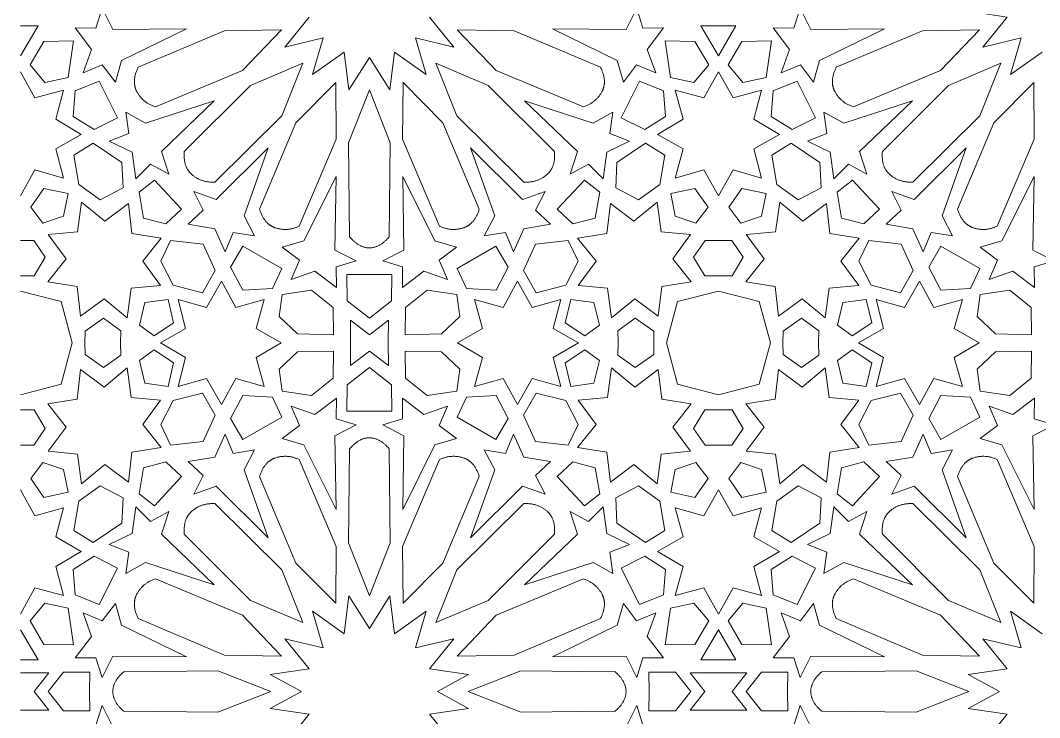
# Model space of a CAD drawing. Header units: millimetres. Extents: x -169 to 2587, y -2213 to 542.
# Drawn here: x -169 to 1173, y -870 to 48 of the extents above; entities that cross this region are included whole.
import ezdxf

# ---------------------------------------------------------------- set-up
doc = ezdxf.new("R2010")
doc.units = ezdxf.units.MM

msp = doc.modelspace()

# ---------------------------------------------------------------- linework, layer by layer
at = {"color": 1, "lineweight": 20}
for points in [[(1176.3, 158.9), (1134.4, 188.7), (1148.5, 140.3), (1098.1, 152.2), (1130.2, 112.7), (1078.9, 105), (1120, 82.8), (1078.9, 60.5), (1130.2, 52.8), (1098.1, 13.3), (1148.5, 25.3), (1134.4, -23.1), (1176.3, 6.6)], [(-168.5, 41.2), (-145.3, 41.2), (-168.5, 1.5)], [(369.9, 52.8), (402.1, 13.3), (351.6, 25.3), (365.7, -23.1), (323.8, 6.6), (317.7, -43.3), (290.8, -0.4), (263.8, -43.3), (257.7, 6.6), (215.9, -23.1), (229.9, 25.3), (179.5, 13.3), (211.6, 52.8)], [(-168.5, -19.3), (-149.3, -53.8), (-111.8, -43.7), (-122, -81.8), (-88.3, -101.7), (-122, -121), (-111.8, -159.2), (-149.3, -148.4), (-168.5, -182.6)], [(-168.5, -288.2), (-150.5, -288.2), (-135.9, -263.4), (-151, -241.5), (-168.5, -241.5)], [(-168.5, -308.1), (-114.8, -321.8), (-100.2, -376.3), (-114.8, -430.8), (-168.5, -444.5)], [(-168.5, -464.3), (-150.5, -464.3), (-135.9, -489.2), (-151, -511), (-168.5, -511)], [(-168.5, -733.3), (-149.3, -698.7), (-111.8, -708.8), (-122, -670.8), (-88.3, -650.9), (-122, -631.6), (-111.8, -593.4), (-149.3, -604.2), (-168.5, -570)], [(402.1, -904.8), (369.9, -865.3), (421.2, -857.6), (380.2, -835.3), (421.2, -813.1), (369.9, -805.4), (402.1, -765.9), (351.6, -777.8), (365.7, -729.5), (323.8, -759.2), (317.7, -709.3), (290.8, -752.2), (263.8, -709.3), (257.7, -759.2), (215.9, -729.5), (229.9, -777.8), (179.5, -765.9), (211.6, -805.4), (160.3, -813.1), (201.4, -835.3), (160.3, -857.6), (211.6, -865.3), (179.5, -904.8)], [(1176.3, -911.5), (1134.4, -941.2), (1148.5, -892.8), (1098.1, -904.8), (1130.2, -865.3), (1078.9, -857.6), (1120, -835.3), (1078.9, -813.1), (1130.2, -805.4), (1098.1, -765.9), (1148.5, -777.8), (1134.4, -729.5), (1176.3, -759.2)], [(-168.5, -793.8), (-145.3, -793.8), (-168.5, -754)], [(-168.5, -859.9), (-131.1, -859.9), (-150.5, -835.3), (-131.1, -810.8), (-168.5, -810.8)]]:
    msp.add_lwpolyline(points, dxfattribs=at)
for points in [[(-96.5, 38.6), (-69, 38.3), (-61.1, 64.3), (-47, 36.4), (50, 37.2), (-35.3, -4.6), (-43.5, -33), (-60.7, -10), (-86.1, -20.9), (-75, 10.2)], [(678, 38.6), (650.6, 38.3), (642.6, 64.3), (628.5, 36.4), (531.6, 37.2), (616.8, -4.6), (625.1, -33), (642.3, -10), (667.7, -20.9), (656.5, 10.2)], [(822.1, 38.6), (849.5, 38.3), (857.5, 64.3), (871.6, 36.4), (968.5, 37.2), (883.3, -4.6), (875, -33), (857.9, -10), (832.5, -20.9), (843.6, 10.2)], [(726.9, 41.2), (773.2, 41.2), (750.1, 1.5)], [(-13.4, -13.4), (100.3, 34.8), (175.1, 36.1), (123.7, -17.6), (9.1, -65.5), (8, -65.1), (7, -64.8), (5.9, -64.3), (4.9, -63.9), (3.9, -63.5), (2.9, -63), (2, -62.5), (1.1, -62), (0.2, -61.5), (-0.7, -61), (-1.6, -60.5), (-2.4, -59.9), (-3.2, -59.3), (-4, -58.7), (-4.8, -58.1), (-5.5, -57.5), (-6.3, -56.9), (-7, -56.2), (-7.7, -55.6), (-8.3, -54.9), (-9, -54.2), (-9.6, -53.5), (-10.3, -52.8), (-10.9, -52.1), (-11.4, -51.3), (-12, -50.6), (-12.6, -49.8), (-13.1, -49), (-13.6, -48.3), (-14.1, -47.5), (-14.6, -46.6), (-15.1, -45.8), (-15.6, -44.9), (-15.8, -44.4), (-16, -43.9), (-16.2, -43.4), (-16.4, -42.9), (-16.6, -42.5), (-16.8, -42), (-17, -41.5), (-17.2, -41), (-17.3, -40.5), (-17.5, -40), (-17.6, -39.5), (-17.7, -39.1), (-17.8, -38.6), (-17.9, -38.1), (-18, -37.6), (-18.1, -37.1), (-18.2, -36.6), (-18.3, -36.1), (-18.3, -35.6), (-18.4, -35.1), (-18.4, -34.6), (-18.5, -34.1), (-18.5, -33.1), (-18.5, -32.1), (-18.5, -31.1), (-18.5, -30.1), (-18.4, -29.1), (-18.2, -28.1), (-18.1, -27.1), (-17.9, -26.1), (-17.7, -25), (-17.4, -24), (-17.2, -23), (-16.9, -21.9), (-16.5, -20.9), (-16.2, -19.8), (-15.8, -18.8), (-15.3, -17.7), (-14.9, -16.7), (-14.4, -15.6), (-13.9, -14.5)], [(595, -13.4), (481.3, 34.8), (406.4, 36.1), (457.8, -17.6), (572.4, -65.5), (573.5, -65.1), (574.6, -64.8), (575.6, -64.3), (576.7, -63.9), (577.7, -63.5), (578.6, -63), (579.6, -62.5), (580.5, -62), (581.4, -61.5), (582.3, -61), (583.1, -60.5), (584, -59.9), (584.8, -59.3), (585.6, -58.7), (586.3, -58.1), (587.1, -57.5), (587.8, -56.9), (588.5, -56.2), (589.2, -55.6), (589.9, -54.9), (590.6, -54.2), (591.2, -53.5), (591.8, -52.8), (592.4, -52.1), (593, -51.3), (593.6, -50.6), (594.1, -49.8), (594.7, -49), (595.2, -48.3), (595.7, -47.5), (596.2, -46.6), (596.6, -45.8), (597.1, -44.9), (597.4, -44.4), (597.6, -43.9), (597.8, -43.4), (598, -42.9), (598.2, -42.5), (598.4, -42), (598.6, -41.5), (598.7, -41), (598.9, -40.5), (599, -40), (599.2, -39.5), (599.3, -39.1), (599.4, -38.6), (599.5, -38.1), (599.6, -37.6), (599.7, -37.1), (599.8, -36.6), (599.8, -36.1), (599.9, -35.6), (600, -35.1), (600, -34.6), (600, -34.1), (600.1, -33.1), (600.1, -32.1), (600.1, -31.1), (600, -30.1), (599.9, -29.1), (599.8, -28.1), (599.7, -27.1), (599.5, -26.1), (599.3, -25), (599, -24), (598.7, -23), (598.4, -21.9), (598.1, -20.9), (597.7, -19.8), (597.3, -18.8), (596.9, -17.7), (596.5, -16.7), (596, -15.6), (595.5, -14.5)], [(905.2, -13.4), (1018.8, 34.8), (1093.7, 36.1), (1042.3, -17.6), (927.7, -65.5), (926.6, -65.1), (925.5, -64.8), (924.5, -64.3), (923.5, -63.9), (922.5, -63.5), (921.5, -63), (920.6, -62.5), (919.6, -62), (918.7, -61.5), (917.9, -61), (917, -60.5), (916.2, -59.9), (915.4, -59.3), (914.6, -58.7), (913.8, -58.1), (913, -57.5), (912.3, -56.9), (911.6, -56.2), (910.9, -55.6), (910.2, -54.9), (909.6, -54.2), (908.9, -53.5), (908.3, -52.8), (907.7, -52.1), (907.1, -51.3), (906.6, -50.6), (906, -49.8), (905.5, -49), (905, -48.3), (904.5, -47.5), (904, -46.6), (903.5, -45.8), (903, -44.9), (902.8, -44.4), (902.5, -43.9), (902.3, -43.4), (902.1, -42.9), (901.9, -42.5), (901.8, -42), (901.6, -41.5), (901.4, -41), (901.3, -40.5), (901.1, -40), (901, -39.5), (900.9, -39.1), (900.7, -38.6), (900.6, -38.1), (900.5, -37.6), (900.4, -37.1), (900.4, -36.6), (900.3, -36.1), (900.2, -35.6), (900.2, -35.1), (900.1, -34.6), (900.1, -34.1), (900.1, -33.1), (900, -32.1), (900.1, -31.1), (900.1, -30.1), (900.2, -29.1), (900.3, -28.1), (900.5, -27.1), (900.7, -26.1), (900.9, -25), (901.1, -24), (901.4, -23), (901.7, -21.9), (902.1, -20.9), (902.4, -19.8), (902.8, -18.8), (903.2, -17.7), (903.7, -16.7), (904.2, -15.6), (904.7, -14.5)], [(-105.5, -26.8), (-136.3, -33.6), (-155.7, -10.2), (-137.5, 20.7), (-98.6, 21.3)], [(687.1, -26.8), (717.9, -33.6), (737.3, -10.2), (719, 20.7), (680.1, 21.3)], [(813.1, -26.8), (782.3, -33.6), (762.9, -10.2), (781.1, 20.7), (820, 21.3)], [(47.2, -124.4), (134.4, -37.2), (203.2, -8.2), (175.6, -77.3), (87.4, -164.6), (86.3, -164.6), (85.1, -164.6), (84, -164.7), (82.9, -164.6), (81.8, -164.6), (80.8, -164.5), (79.7, -164.4), (78.7, -164.3), (77.6, -164.2), (76.6, -164), (75.6, -163.8), (74.7, -163.6), (73.7, -163.4), (72.7, -163.1), (71.8, -162.8), (70.9, -162.5), (70, -162.2), (69.1, -161.9), (68.2, -161.5), (67.3, -161.2), (66.4, -160.8), (65.6, -160.3), (64.8, -159.9), (63.9, -159.5), (63.1, -159), (62.3, -158.5), (61.5, -158), (60.7, -157.5), (60, -156.9), (59.2, -156.4), (58.4, -155.8), (57.7, -155.2), (56.9, -154.5), (56.5, -154.1), (56.1, -153.8), (55.7, -153.4), (55.4, -153), (55, -152.6), (54.7, -152.3), (54.3, -151.9), (54, -151.5), (53.7, -151.1), (53.4, -150.7), (53, -150.3), (52.8, -149.9), (52.5, -149.5), (52.2, -149), (51.9, -148.6), (51.6, -148.2), (51.4, -147.8), (51.1, -147.3), (50.9, -146.9), (50.7, -146.5), (50.4, -146), (50.2, -145.6), (49.8, -144.7), (49.4, -143.7), (49.1, -142.8), (48.7, -141.8), (48.5, -140.8), (48.2, -139.9), (48, -138.8), (47.7, -137.8), (47.6, -136.8), (47.4, -135.7), (47.3, -134.7), (47.2, -133.6), (47.1, -132.5), (47, -131.4), (47, -130.2), (47, -129.1), (47, -127.9), (47.1, -126.8), (47.1, -125.6)], [(534.3, -124.4), (447.2, -37.2), (378.4, -8.2), (406, -77.3), (494.2, -164.6), (495.3, -164.6), (496.4, -164.6), (497.6, -164.7), (498.7, -164.6), (499.7, -164.6), (500.8, -164.5), (501.9, -164.4), (502.9, -164.3), (503.9, -164.2), (504.9, -164), (505.9, -163.8), (506.9, -163.6), (507.9, -163.4), (508.8, -163.1), (509.8, -162.8), (510.7, -162.5), (511.6, -162.2), (512.5, -161.9), (513.4, -161.5), (514.3, -161.2), (515.1, -160.8), (516, -160.3), (516.8, -159.9), (517.6, -159.5), (518.5, -159), (519.3, -158.5), (520, -158), (520.8, -157.5), (521.6, -156.9), (522.4, -156.4), (523.1, -155.8), (523.9, -155.2), (524.7, -154.5), (525.1, -154.1), (525.5, -153.8), (525.8, -153.4), (526.2, -153), (526.6, -152.6), (526.9, -152.3), (527.2, -151.9), (527.6, -151.5), (527.9, -151.1), (528.2, -150.7), (528.5, -150.3), (528.8, -149.9), (529.1, -149.5), (529.4, -149), (529.7, -148.6), (529.9, -148.2), (530.2, -147.8), (530.4, -147.3), (530.7, -146.9), (530.9, -146.5), (531.1, -146), (531.4, -145.6), (531.8, -144.7), (532.1, -143.7), (532.5, -142.8), (532.8, -141.8), (533.1, -140.8), (533.4, -139.9), (533.6, -138.8), (533.8, -137.8), (534, -136.8), (534.2, -135.7), (534.3, -134.7), (534.4, -133.6), (534.5, -132.5), (534.5, -131.4), (534.5, -130.2), (534.5, -129.1), (534.5, -127.9), (534.5, -126.8), (534.4, -125.6)], [(965.8, -124.4), (1053, -37.2), (1121.7, -8.2), (1094.2, -77.3), (1006, -164.6), (1004.8, -164.6), (1003.7, -164.6), (1002.6, -164.7), (1001.5, -164.6), (1000.4, -164.6), (999.3, -164.5), (998.3, -164.4), (997.2, -164.3), (996.2, -164.2), (995.2, -164), (994.2, -163.8), (993.2, -163.6), (992.3, -163.4), (991.3, -163.1), (990.4, -162.8), (989.5, -162.5), (988.5, -162.2), (987.6, -161.9), (986.8, -161.5), (985.9, -161.2), (985, -160.8), (984.2, -160.3), (983.3, -159.9), (982.5, -159.5), (981.7, -159), (980.9, -158.5), (980.1, -158), (979.3, -157.5), (978.5, -156.9), (977.8, -156.4), (977, -155.8), (976.3, -155.2), (975.5, -154.5), (975.1, -154.1), (974.7, -153.8), (974.3, -153.4), (973.9, -153), (973.6, -152.6), (973.2, -152.3), (972.9, -151.9), (972.6, -151.5), (972.2, -151.1), (971.9, -150.7), (971.6, -150.3), (971.3, -149.9), (971, -149.5), (970.8, -149), (970.5, -148.6), (970.2, -148.2), (970, -147.8), (969.7, -147.3), (969.5, -146.9), (969.2, -146.5), (969, -146), (968.8, -145.6), (968.4, -144.7), (968, -143.7), (967.6, -142.8), (967.3, -141.8), (967, -140.8), (966.8, -139.9), (966.5, -138.8), (966.3, -137.8), (966.1, -136.8), (966, -135.7), (965.9, -134.7), (965.8, -133.6), (965.7, -132.5), (965.6, -131.4), (965.6, -130.2), (965.6, -129.1), (965.6, -127.9), (965.7, -126.8), (965.7, -125.6)], [(730.8, -148.4), (693.3, -159.2), (703.6, -121), (669.8, -101.7), (703.6, -81.8), (693.3, -43.7), (730.8, -53.8), (750.1, -19.3), (769.3, -53.8), (806.8, -43.7), (796.5, -81.8), (830.3, -101.7), (796.5, -121), (806.8, -159.2), (769.3, -148.4), (750.1, -182.6)], [(-40.7, -79.8), (-71.5, -95.5), (-99, -78), (-96.3, -44.6), (-64.9, -31.9)], [(146.3, -200.3), (193.9, -86.4), (246.5, -33.5), (247, -108.2), (198.4, -222.6), (197.4, -223), (196.4, -223.5), (195.3, -223.9), (194.3, -224.3), (193.3, -224.7), (192.3, -225), (191.3, -225.3), (190.3, -225.6), (189.3, -225.9), (188.3, -226.1), (187.3, -226.3), (186.3, -226.5), (185.3, -226.6), (184.4, -226.7), (183.4, -226.8), (182.4, -226.9), (181.5, -226.9), (180.5, -227), (179.6, -227), (178.6, -226.9), (177.7, -226.9), (176.7, -226.8), (175.8, -226.7), (174.9, -226.6), (173.9, -226.5), (173, -226.3), (172.1, -226.2), (171.2, -226), (170.2, -225.8), (169.3, -225.5), (168.4, -225.3), (167.5, -225), (166.5, -224.7), (166, -224.5), (165.5, -224.3), (165, -224.1), (164.5, -223.9), (164.1, -223.7), (163.6, -223.4), (163.1, -223.2), (162.7, -223), (162.2, -222.7), (161.8, -222.5), (161.4, -222.2), (160.9, -221.9), (160.5, -221.7), (160.1, -221.4), (159.7, -221.1), (159.3, -220.8), (158.9, -220.5), (158.5, -220.2), (158.1, -219.9), (157.7, -219.5), (157.3, -219.2), (157, -218.9), (156.3, -218.2), (155.6, -217.5), (154.9, -216.7), (154.2, -215.9), (153.6, -215.1), (153, -214.3), (152.4, -213.5), (151.8, -212.6), (151.2, -211.7), (150.7, -210.8), (150.2, -209.8), (149.7, -208.9), (149.2, -207.9), (148.7, -206.9), (148.3, -205.8), (147.8, -204.8), (147.4, -203.7), (147, -202.6), (146.6, -201.4)], [(435.3, -200.3), (387.6, -86.4), (335.1, -33.5), (334.5, -108.2), (383.1, -222.6), (384.2, -223), (385.2, -223.5), (386.2, -223.9), (387.2, -224.3), (388.3, -224.7), (389.3, -225), (390.3, -225.3), (391.3, -225.6), (392.3, -225.9), (393.3, -226.1), (394.3, -226.3), (395.2, -226.5), (396.2, -226.6), (397.2, -226.7), (398.2, -226.8), (399.1, -226.9), (400.1, -226.9), (401.1, -227), (402, -227), (403, -226.9), (403.9, -226.9), (404.8, -226.8), (405.8, -226.7), (406.7, -226.6), (407.6, -226.5), (408.6, -226.3), (409.5, -226.2), (410.4, -226), (411.3, -225.8), (412.2, -225.5), (413.1, -225.3), (414.1, -225), (415.1, -224.7), (415.6, -224.5), (416.1, -224.3), (416.5, -224.1), (417, -223.9), (417.5, -223.7), (418, -223.4), (418.4, -223.2), (418.9, -223), (419.3, -222.7), (419.8, -222.5), (420.2, -222.2), (420.6, -221.9), (421.1, -221.7), (421.5, -221.4), (421.9, -221.1), (422.3, -220.8), (422.7, -220.5), (423.1, -220.2), (423.5, -219.9), (423.8, -219.5), (424.2, -219.2), (424.6, -218.9), (425.3, -218.2), (426, -217.5), (426.7, -216.7), (427.4, -215.9), (428, -215.1), (428.6, -214.3), (429.2, -213.5), (429.8, -212.6), (430.3, -211.7), (430.9, -210.8), (431.4, -209.8), (431.9, -208.9), (432.4, -207.9), (432.9, -206.9), (433.3, -205.8), (433.7, -204.8), (434.2, -203.7), (434.6, -202.6), (434.9, -201.4)], [(622.3, -79.8), (653.1, -95.5), (680.5, -78), (677.8, -44.6), (646.4, -31.9)], [(877.8, -79.8), (847.1, -95.5), (819.6, -78), (822.3, -44.6), (853.7, -31.9)], [(1064.8, -200.3), (1112.5, -86.4), (1165.1, -33.5), (1165.6, -108.2), (1117, -222.6), (1116, -223), (1114.9, -223.5), (1113.9, -223.9), (1112.9, -224.3), (1111.9, -224.7), (1110.9, -225), (1109.9, -225.3), (1108.9, -225.6), (1107.9, -225.9), (1106.9, -226.1), (1105.9, -226.3), (1104.9, -226.5), (1103.9, -226.6), (1102.9, -226.7), (1102, -226.8), (1101, -226.9), (1100, -226.9), (1099.1, -227), (1098.1, -227), (1097.2, -226.9), (1096.2, -226.9), (1095.3, -226.8), (1094.4, -226.7), (1093.4, -226.6), (1092.5, -226.5), (1091.6, -226.3), (1090.7, -226.2), (1089.7, -226), (1088.8, -225.8), (1087.9, -225.5), (1087, -225.3), (1086.1, -225), (1085.1, -224.7), (1084.6, -224.5), (1084.1, -224.3), (1083.6, -224.1), (1083.1, -223.9), (1082.6, -223.7), (1082.2, -223.4), (1081.7, -223.2), (1081.3, -223), (1080.8, -222.7), (1080.4, -222.5), (1079.9, -222.2), (1079.5, -221.9), (1079.1, -221.7), (1078.7, -221.4), (1078.3, -221.1), (1077.9, -220.8), (1077.5, -220.5), (1077.1, -220.2), (1076.7, -219.9), (1076.3, -219.5), (1075.9, -219.2), (1075.5, -218.9), (1074.8, -218.2), (1074.1, -217.5), (1073.4, -216.7), (1072.8, -215.9), (1072.1, -215.1), (1071.5, -214.3), (1070.9, -213.5), (1070.4, -212.6), (1069.8, -211.7), (1069.3, -210.8), (1068.7, -209.8), (1068.2, -208.9), (1067.8, -207.9), (1067.3, -206.9), (1066.8, -205.8), (1066.4, -204.8), (1066, -203.7), (1065.6, -202.6), (1065.2, -201.4)], [(263.5, -112.8), (264.7, -236.7), (266.2, -238.3), (267.6, -239.9), (268.4, -240.6), (269.1, -241.4), (269.9, -242.1), (270.6, -242.7), (271.4, -243.4), (272.1, -244), (272.9, -244.6), (273.7, -245.2), (274.5, -245.8), (275.2, -246.3), (276, -246.8), (276.8, -247.3), (277.7, -247.7), (278.5, -248.2), (279.3, -248.6), (280.1, -248.9), (281, -249.3), (281.8, -249.6), (282.7, -249.9), (283.5, -250.2), (284.4, -250.4), (285.3, -250.6), (286.2, -250.8), (287.1, -251), (288, -251.1), (288.9, -251.2), (289.8, -251.2), (290.8, -251.3), (291.7, -251.2), (292.7, -251.2), (293.6, -251.1), (294.5, -251), (295.4, -250.8), (296.3, -250.6), (297.2, -250.4), (298, -250.2), (298.9, -249.9), (299.7, -249.6), (300.6, -249.3), (301.4, -248.9), (302.3, -248.6), (303.1, -248.2), (303.9, -247.7), (304.7, -247.3), (305.5, -246.8), (306.3, -246.3), (307.1, -245.8), (307.9, -245.2), (308.7, -244.6), (309.4, -244), (310.2, -243.4), (311, -242.7), (311.7, -242.1), (312.5, -241.4), (313.2, -240.6), (313.9, -239.9), (315.4, -238.3), (316.8, -236.7), (318, -112.8), (290.8, -43.3)], [(-16.7, -160.3), (2.6, -141), (26.7, -154.1), (17, -124.3), (86.7, -57.7), (-3.7, -87), (-29.7, -72.5), (-25.7, -100.8), (-51.5, -110.7), (-21.5, -125.1)], [(598.3, -160.3), (579, -141), (554.8, -154.1), (564.6, -124.3), (494.9, -57.7), (585.3, -87), (611.2, -72.5), (607.2, -100.8), (633.1, -110.7), (603.1, -125.1)], [(901.8, -160.3), (921.2, -141), (945.3, -154.1), (935.6, -124.3), (1005.3, -57.7), (914.9, -87), (888.9, -72.5), (892.9, -100.8), (867.1, -110.7), (897.1, -125.1)], [(-33.4, -172.1), (-34.9, -138.7), (-72.8, -113.3), (-98.1, -129), (-91.6, -167.8), (-63.6, -187.8)], [(52.3, -220.2), (72.1, -201.4), (59.7, -177), (89.1, -187.5), (157.7, -119.6), (125.9, -209.2), (139.7, -235.5), (111.5, -230.8), (101, -256.3), (87.3, -226)], [(529.3, -220.2), (509.5, -201.4), (521.9, -177), (492.4, -187.5), (423.9, -119.6), (455.7, -209.2), (441.9, -235.5), (470, -230.8), (480.6, -256.3), (494.2, -226)], [(615, -172.1), (616.5, -138.7), (654.3, -113.3), (679.6, -129), (673.2, -167.8), (645.1, -187.8)], [(885.2, -172.1), (883.6, -138.7), (845.8, -113.3), (820.5, -129), (826.9, -167.8), (855, -187.8)], [(970.8, -220.2), (990.6, -201.4), (978.2, -177), (1007.7, -187.5), (1076.2, -119.6), (1044.5, -209.2), (1058.3, -235.5), (1030.1, -230.8), (1019.5, -256.3), (1005.9, -226)], [(247.3, -303.5), (247.2, -276.1), (273.3, -268.3), (245.4, -254), (246.9, -157.1), (204.5, -242.1), (176.1, -250.1), (198.9, -267.4), (187.9, -292.8), (219.1, -281.8)], [(334.2, -303.5), (334.4, -276.1), (308.3, -268.3), (336.1, -254), (334.6, -157.1), (377, -242.1), (405.4, -250.1), (382.6, -267.4), (393.7, -292.8), (362.5, -281.8)], [(1165.9, -303.5), (1165.8, -276.1), (1191.9, -268.3), (1164, -254), (1165.5, -157.1), (1123.1, -242.1), (1094.7, -250.1), (1117.5, -267.4), (1106.5, -292.8), (1137.6, -281.8)], [(-138.9, -218.7), (-111.7, -209.4), (-105.7, -179.8), (-137.5, -172.8), (-154.9, -197.5)], [(7.9, -161.9), (43.6, -200.2), (22.8, -219.7), (-6.4, -211.9), (-12.4, -177.7)], [(573.7, -161.9), (537.9, -200.2), (558.7, -219.7), (588, -211.9), (593.9, -177.7)], [(720.5, -218.7), (693.3, -209.4), (687.3, -179.8), (719.1, -172.8), (736.4, -197.5)], [(779.7, -218.7), (806.9, -209.4), (812.9, -179.8), (781.1, -172.8), (763.7, -197.5)], [(926.5, -161.9), (962.2, -200.2), (941.4, -219.7), (912.2, -211.9), (906.2, -177.7)], [(-27.9, -343.3), (-58.4, -318.2), (-89.4, -341.3), (-93.9, -302.1), (-132.5, -295.9), (-108.3, -265.5), (-131.9, -233.6), (-93.2, -229.9), (-87.9, -190.9), (-57.4, -216.1), (-26.3, -192.9), (-21.9, -232.2), (16.7, -238.4), (-7.5, -268.7), (16.1, -300.7), (-22.6, -304.4)], [(609.5, -343.3), (640, -318.2), (671, -341.3), (675.5, -302.1), (714.1, -295.9), (689.9, -265.5), (713.4, -233.6), (674.7, -229.9), (669.5, -190.9), (638.9, -216.1), (607.9, -192.9), (603.4, -232.2), (564.8, -238.4), (589, -268.7), (565.5, -300.7), (604.2, -304.4)], [(890.7, -343.3), (860.2, -318.2), (829.1, -341.3), (824.7, -302.1), (786.1, -295.9), (810.3, -265.5), (786.7, -233.6), (825.4, -229.9), (830.7, -190.9), (861.2, -216.1), (892.2, -192.9), (896.7, -232.2), (935.3, -238.4), (911.1, -268.7), (934.7, -300.7), (896, -304.4)], [(72, -246.3), (29.2, -241.7), (16.2, -268.8), (32.4, -300.5), (71.3, -310.2), (87.9, -281.1)], [(175.4, -278.5), (124.3, -248.8), (108.2, -276.6), (124.1, -306.9), (163.1, -304.8)], [(406.2, -278.5), (457.2, -248.8), (473.3, -276.6), (457.5, -306.9), (418.5, -304.8)], [(509.5, -246.3), (552.4, -241.7), (565.4, -268.8), (549.2, -300.5), (510.3, -310.2), (493.7, -281.1)], [(750.1, -288.2), (768, -288.2), (782.6, -263.4), (767.6, -241.5), (732.6, -241.5), (717.5, -263.4), (732.1, -288.2)], [(990.6, -246.3), (947.8, -241.7), (934.7, -268.8), (951, -300.5), (989.9, -310.2), (1006.5, -281.1)], [(1094, -278.5), (1042.9, -248.8), (1026.8, -276.6), (1042.7, -306.9), (1081.7, -304.8)], [(290.8, -286.2), (261.3, -286.2), (261.7, -320.9), (290.8, -343.7), (319.9, -320.9), (320.2, -286.2)], [(48.9, -357.2), (39.1, -319), (76.4, -329.5), (96, -295.1), (114.9, -329.5), (152.5, -319), (141.9, -357.2), (174.7, -376.3), (141.9, -395.4), (152.5, -433.6), (114.9, -423.1), (96, -457.5), (76.4, -423.1), (39.1, -433.6), (48.9, -395.4), (15.8, -376.3)], [(243.2, -329.9), (214.8, -306.8), (175.8, -312.7), (171.9, -341.7), (196, -364.3), (243.5, -365.6)], [(338.4, -329.9), (366.8, -306.8), (405.8, -312.7), (409.7, -341.7), (385.5, -364.3), (338, -365.6)], [(532.6, -357.2), (542.5, -319), (505.1, -329.5), (485.6, -295.1), (466.6, -329.5), (429.1, -319), (439.7, -357.2), (406.9, -376.3), (439.7, -395.4), (429.1, -433.6), (466.6, -423.1), (485.6, -457.5), (505.1, -423.1), (542.5, -433.6), (532.6, -395.4), (565.8, -376.3)], [(803.8, -321.8), (818.4, -376.3), (803.8, -430.8), (750.1, -444.5), (696.4, -430.8), (681.7, -376.3), (696.4, -321.8), (750.1, -308.1)], [(967.5, -357.2), (957.6, -319), (995, -329.5), (1014.6, -295.1), (1033.5, -329.5), (1071.1, -319), (1060.4, -357.2), (1093.2, -376.3), (1060.4, -395.4), (1071.1, -433.6), (1033.5, -423.1), (1014.6, -457.5), (995, -423.1), (957.6, -433.6), (967.5, -395.4), (934.4, -376.3)], [(1161.8, -329.9), (1133.4, -306.8), (1094.4, -312.7), (1090.5, -341.7), (1114.6, -364.3), (1162.1, -365.6)], [(25.8, -319), (33.2, -350), (7.5, -366.9), (-11.9, -352.8), (-4.7, -323.2)], [(555.7, -319), (548.4, -350), (574.1, -366.9), (593.5, -352.8), (586.2, -323.2)], [(944.4, -319), (951.8, -350), (926.1, -366.9), (906.7, -352.8), (913.9, -323.2)], [(-36.3, -360.3), (-59, -343.8), (-83.3, -360.7), (-83.7, -376.3), (-83.3, -391.8), (-59, -408.8), (-36.3, -392.3), (-36.6, -376.3)], [(266.1, -376.3), (265.8, -406.2), (290.8, -387), (315.8, -406.2), (315.5, -376.3), (315.8, -346.3), (290.8, -365.6), (265.8, -346.3)], [(617.9, -360.3), (640.6, -343.8), (664.9, -360.7), (665.2, -376.3), (664.9, -391.8), (640.6, -408.8), (617.9, -392.3), (618.1, -376.3)], [(882.3, -360.3), (859.5, -343.8), (835.2, -360.7), (834.9, -376.3), (835.2, -391.8), (859.5, -408.8), (882.3, -392.3), (882, -376.3)], [(25.8, -433.6), (33.2, -402.6), (7.5, -385.6), (-11.9, -399.7), (-4.7, -429.4)], [(243.2, -422.7), (214.8, -445.8), (175.8, -439.9), (171.9, -410.9), (196, -388.2), (243.5, -387)], [(338.4, -422.7), (366.8, -445.8), (405.8, -439.9), (409.7, -410.9), (385.5, -388.2), (338, -387)], [(555.7, -433.6), (548.4, -402.6), (574.1, -385.6), (593.5, -399.7), (586.2, -429.4)], [(944.4, -433.6), (951.8, -402.6), (926.1, -385.6), (906.7, -399.7), (913.9, -429.4)], [(1161.8, -422.7), (1133.4, -445.8), (1094.4, -439.9), (1090.5, -410.9), (1114.6, -388.2), (1162.1, -387)], [(-27.9, -409.2), (-58.4, -434.4), (-89.4, -411.2), (-93.9, -450.5), (-132.5, -456.7), (-108.3, -487.1), (-131.9, -519), (-93.2, -522.7), (-87.9, -561.7), (-57.4, -536.5), (-26.3, -559.7), (-21.9, -520.4), (16.7, -514.2), (-7.5, -483.8), (16.1, -451.9), (-22.6, -448.2)], [(290.8, -466.4), (261.3, -466.4), (261.7, -431.6), (290.8, -408.9), (319.9, -431.6), (320.2, -466.4)], [(609.5, -409.2), (640, -434.4), (671, -411.2), (675.5, -450.5), (714.1, -456.7), (689.9, -487.1), (713.4, -519), (674.7, -522.7), (669.5, -561.7), (638.9, -536.5), (607.9, -559.7), (603.4, -520.4), (564.8, -514.2), (589, -483.8), (565.5, -451.9), (604.2, -448.2)], [(890.7, -409.2), (860.2, -434.4), (829.1, -411.2), (824.7, -450.5), (786.1, -456.7), (810.3, -487.1), (786.7, -519), (825.4, -522.7), (830.7, -561.7), (861.2, -536.5), (892.2, -559.7), (896.7, -520.4), (935.3, -514.2), (911.1, -483.8), (934.7, -451.9), (896, -448.2)], [(72, -506.2), (29.2, -510.9), (16.2, -483.8), (32.4, -452.1), (71.3, -442.3), (87.9, -471.5)], [(509.5, -506.2), (552.4, -510.9), (565.4, -483.8), (549.2, -452.1), (510.3, -442.3), (493.7, -471.5)], [(990.6, -506.2), (947.8, -510.9), (934.7, -483.8), (951, -452.1), (989.9, -442.3), (1006.5, -471.5)], [(175.4, -474), (124.3, -503.7), (108.2, -476), (124.1, -445.7), (163.1, -447.7)], [(247.3, -449), (247.2, -476.5), (273.3, -484.2), (245.4, -498.5), (246.9, -595.5), (204.5, -510.5), (176.1, -502.4), (198.9, -485.1), (187.9, -459.8), (219.1, -470.7)], [(334.2, -449), (334.4, -476.5), (308.3, -484.2), (336.1, -498.5), (334.6, -595.5), (377, -510.5), (405.4, -502.4), (382.6, -485.1), (393.7, -459.8), (362.5, -470.7)], [(406.2, -474), (457.2, -503.7), (473.3, -476), (457.5, -445.7), (418.5, -447.7)], [(1094, -474), (1042.9, -503.7), (1026.8, -476), (1042.7, -445.7), (1081.7, -447.7)], [(1165.9, -449), (1165.8, -476.5), (1191.9, -484.2), (1164, -498.5), (1165.5, -595.5), (1123.1, -510.5), (1094.7, -502.4), (1117.5, -485.1), (1106.5, -459.8), (1137.6, -470.7)], [(732.6, -511), (717.5, -489.2), (732.1, -464.3), (768, -464.3), (782.6, -489.2), (767.6, -511)], [(52.3, -532.3), (72.1, -551.1), (59.7, -575.6), (89.1, -565.1), (157.7, -633), (125.9, -543.4), (139.7, -517.1), (111.5, -521.8), (101, -496.3), (87.3, -526.6)], [(263.5, -639.8), (264.7, -515.9), (266.2, -514.2), (267.6, -512.7), (268.4, -511.9), (269.1, -511.2), (269.9, -510.5), (270.6, -509.8), (271.4, -509.2), (272.1, -508.6), (272.9, -507.9), (273.7, -507.4), (274.5, -506.8), (275.2, -506.3), (276, -505.8), (276.8, -505.3), (277.7, -504.8), (278.5, -504.4), (279.3, -504), (280.1, -503.6), (281, -503.3), (281.8, -503), (282.7, -502.7), (283.5, -502.4), (284.4, -502.2), (285.3, -501.9), (286.2, -501.8), (287.1, -501.6), (288, -501.5), (288.9, -501.4), (289.8, -501.3), (290.8, -501.3), (291.7, -501.3), (292.7, -501.4), (293.6, -501.5), (294.5, -501.6), (295.4, -501.8), (296.3, -501.9), (297.2, -502.2), (298, -502.4), (298.9, -502.7), (299.7, -503), (300.6, -503.3), (301.4, -503.6), (302.3, -504), (303.1, -504.4), (303.9, -504.8), (304.7, -505.3), (305.5, -505.8), (306.3, -506.3), (307.1, -506.8), (307.9, -507.4), (308.7, -507.9), (309.4, -508.6), (310.2, -509.2), (311, -509.8), (311.7, -510.5), (312.5, -511.2), (313.2, -511.9), (313.9, -512.7), (315.4, -514.2), (316.8, -515.9), (318, -639.8), (290.8, -709.3)], [(529.3, -532.3), (509.5, -551.1), (521.9, -575.6), (492.4, -565.1), (423.9, -633), (455.7, -543.4), (441.9, -517.1), (470, -521.8), (480.6, -496.3), (494.2, -526.6)], [(970.8, -532.3), (990.6, -551.1), (978.2, -575.6), (1007.7, -565.1), (1076.2, -633), (1044.5, -543.4), (1058.3, -517.1), (1030.1, -521.8), (1019.5, -496.3), (1005.9, -526.6)], [(-138.9, -533.9), (-111.7, -543.1), (-105.7, -572.8), (-137.5, -579.7), (-154.9, -555)], [(7.9, -590.7), (43.6, -552.3), (22.8, -532.9), (-6.4, -540.7), (-12.4, -574.9)], [(146.3, -552.3), (193.9, -666.2), (246.5, -719), (247, -644.3), (198.4, -530), (197.4, -529.5), (196.4, -529.1), (195.3, -528.7), (194.3, -528.3), (193.3, -527.9), (192.3, -527.6), (191.3, -527.2), (190.3, -527), (189.3, -526.7), (188.3, -526.5), (187.3, -526.3), (186.3, -526.1), (185.3, -526), (184.4, -525.8), (183.4, -525.7), (182.4, -525.7), (181.5, -525.6), (180.5, -525.6), (179.6, -525.6), (178.6, -525.6), (177.7, -525.7), (176.7, -525.7), (175.8, -525.8), (174.9, -525.9), (173.9, -526.1), (173, -526.2), (172.1, -526.4), (171.2, -526.6), (170.2, -526.8), (169.3, -527), (168.4, -527.3), (167.5, -527.6), (166.5, -527.9), (166, -528.1), (165.5, -528.3), (165, -528.5), (164.5, -528.7), (164.1, -528.9), (163.6, -529.1), (163.1, -529.4), (162.7, -529.6), (162.2, -529.9), (161.8, -530.1), (161.4, -530.4), (160.9, -530.6), (160.5, -530.9), (160.1, -531.2), (159.7, -531.5), (159.3, -531.8), (158.9, -532.1), (158.5, -532.4), (158.1, -532.7), (157.7, -533), (157.3, -533.4), (157, -533.7), (156.3, -534.4), (155.6, -535.1), (154.9, -535.9), (154.2, -536.6), (153.6, -537.4), (153, -538.3), (152.4, -539.1), (151.8, -540), (151.2, -540.9), (150.7, -541.8), (150.2, -542.7), (149.7, -543.7), (149.2, -544.7), (148.7, -545.7), (148.3, -546.8), (147.8, -547.8), (147.4, -548.9), (147, -550), (146.6, -551.1)], [(435.3, -552.3), (387.6, -666.2), (335.1, -719), (334.5, -644.3), (383.1, -530), (384.2, -529.5), (385.2, -529.1), (386.2, -528.7), (387.2, -528.3), (388.3, -527.9), (389.3, -527.6), (390.3, -527.2), (391.3, -527), (392.3, -526.7), (393.3, -526.5), (394.3, -526.3), (395.2, -526.1), (396.2, -526), (397.2, -525.8), (398.2, -525.7), (399.1, -525.7), (400.1, -525.6), (401.1, -525.6), (402, -525.6), (403, -525.6), (403.9, -525.7), (404.8, -525.7), (405.8, -525.8), (406.7, -525.9), (407.6, -526.1), (408.6, -526.2), (409.5, -526.4), (410.4, -526.6), (411.3, -526.8), (412.2, -527), (413.1, -527.3), (414.1, -527.6), (415.1, -527.9), (415.6, -528.1), (416.1, -528.3), (416.5, -528.5), (417, -528.7), (417.5, -528.9), (418, -529.1), (418.4, -529.4), (418.9, -529.6), (419.3, -529.9), (419.8, -530.1), (420.2, -530.4), (420.6, -530.6), (421.1, -530.9), (421.5, -531.2), (421.9, -531.5), (422.3, -531.8), (422.7, -532.1), (423.1, -532.4), (423.5, -532.7), (423.8, -533), (424.2, -533.4), (424.6, -533.7), (425.3, -534.4), (426, -535.1), (426.7, -535.9), (427.4, -536.6), (428, -537.4), (428.6, -538.3), (429.2, -539.1), (429.8, -540), (430.3, -540.9), (430.9, -541.8), (431.4, -542.7), (431.9, -543.7), (432.4, -544.7), (432.9, -545.7), (433.3, -546.8), (433.7, -547.8), (434.2, -548.9), (434.6, -550), (434.9, -551.1)], [(573.7, -590.7), (537.9, -552.3), (558.7, -532.9), (588, -540.7), (593.9, -574.9)], [(720.5, -533.9), (693.3, -543.1), (687.3, -572.8), (719.1, -579.7), (736.4, -555)], [(779.7, -533.9), (806.9, -543.1), (812.9, -572.8), (781.1, -579.7), (763.7, -555)], [(926.5, -590.7), (962.2, -552.3), (941.4, -532.9), (912.2, -540.7), (906.2, -574.9)], [(1064.8, -552.3), (1112.5, -666.2), (1165.1, -719), (1165.6, -644.3), (1117, -530), (1116, -529.5), (1114.9, -529.1), (1113.9, -528.7), (1112.9, -528.3), (1111.9, -527.9), (1110.9, -527.6), (1109.9, -527.2), (1108.9, -527), (1107.9, -526.7), (1106.9, -526.5), (1105.9, -526.3), (1104.9, -526.1), (1103.9, -526), (1102.9, -525.8), (1102, -525.7), (1101, -525.7), (1100, -525.6), (1099.1, -525.6), (1098.1, -525.6), (1097.2, -525.6), (1096.2, -525.7), (1095.3, -525.7), (1094.4, -525.8), (1093.4, -525.9), (1092.5, -526.1), (1091.6, -526.2), (1090.7, -526.4), (1089.7, -526.6), (1088.8, -526.8), (1087.9, -527), (1087, -527.3), (1086.1, -527.6), (1085.1, -527.9), (1084.6, -528.1), (1084.1, -528.3), (1083.6, -528.5), (1083.1, -528.7), (1082.6, -528.9), (1082.2, -529.1), (1081.7, -529.4), (1081.3, -529.6), (1080.8, -529.9), (1080.4, -530.1), (1079.9, -530.4), (1079.5, -530.6), (1079.1, -530.9), (1078.7, -531.2), (1078.3, -531.5), (1077.9, -531.8), (1077.5, -532.1), (1077.1, -532.4), (1076.7, -532.7), (1076.3, -533), (1075.9, -533.4), (1075.5, -533.7), (1074.8, -534.4), (1074.1, -535.1), (1073.4, -535.9), (1072.8, -536.6), (1072.1, -537.4), (1071.5, -538.3), (1070.9, -539.1), (1070.4, -540), (1069.8, -540.9), (1069.3, -541.8), (1068.7, -542.7), (1068.2, -543.7), (1067.8, -544.7), (1067.3, -545.7), (1066.8, -546.8), (1066.4, -547.8), (1066, -548.9), (1065.6, -550), (1065.2, -551.1)], [(-33.4, -580.5), (-34.9, -613.8), (-72.8, -639.3), (-98.1, -623.5), (-91.6, -584.7), (-63.6, -564.7)], [(615, -580.5), (616.5, -613.8), (654.3, -639.3), (679.6, -623.5), (673.2, -584.7), (645.1, -564.7)], [(730.8, -604.2), (693.3, -593.4), (703.6, -631.6), (669.8, -650.9), (703.6, -670.8), (693.3, -708.8), (730.8, -698.7), (750.1, -733.3), (769.3, -698.7), (806.8, -708.8), (796.5, -670.8), (830.3, -650.9), (796.5, -631.6), (806.8, -593.4), (769.3, -604.2), (750.1, -570)], [(885.2, -580.5), (883.6, -613.8), (845.8, -639.3), (820.5, -623.5), (826.9, -584.7), (855, -564.7)], [(47.2, -628.2), (134.4, -715.4), (203.2, -744.4), (175.6, -675.2), (87.4, -588), (86.3, -588), (85.1, -587.9), (84, -587.9), (82.9, -587.9), (81.8, -588), (80.8, -588.1), (79.7, -588.1), (78.7, -588.3), (77.6, -588.4), (76.6, -588.6), (75.6, -588.8), (74.7, -589), (73.7, -589.2), (72.7, -589.5), (71.8, -589.7), (70.9, -590), (70, -590.3), (69.1, -590.7), (68.2, -591), (67.3, -591.4), (66.4, -591.8), (65.6, -592.2), (64.8, -592.7), (63.9, -593.1), (63.1, -593.6), (62.3, -594.1), (61.5, -594.6), (60.7, -595.1), (60, -595.6), (59.2, -596.2), (58.4, -596.8), (57.7, -597.4), (56.9, -598.1), (56.5, -598.4), (56.1, -598.8), (55.7, -599.2), (55.4, -599.5), (55, -599.9), (54.7, -600.3), (54.3, -600.7), (54, -601.1), (53.7, -601.5), (53.4, -601.9), (53, -602.3), (52.8, -602.7), (52.5, -603.1), (52.2, -603.5), (51.9, -603.9), (51.6, -604.4), (51.4, -604.8), (51.1, -605.2), (50.9, -605.7), (50.7, -606.1), (50.4, -606.6), (50.2, -607), (49.8, -607.9), (49.4, -608.8), (49.1, -609.8), (48.7, -610.7), (48.5, -611.7), (48.2, -612.7), (48, -613.7), (47.7, -614.7), (47.6, -615.8), (47.4, -616.8), (47.3, -617.9), (47.2, -619), (47.1, -620.1), (47, -621.2), (47, -622.3), (47, -623.5), (47, -624.6), (47.1, -625.8), (47.1, -627)], [(534.3, -628.2), (447.2, -715.4), (378.4, -744.4), (406, -675.2), (494.2, -588), (495.3, -588), (496.4, -587.9), (497.6, -587.9), (498.7, -587.9), (499.7, -588), (500.8, -588.1), (501.9, -588.1), (502.9, -588.3), (503.9, -588.4), (504.9, -588.6), (505.9, -588.8), (506.9, -589), (507.9, -589.2), (508.8, -589.5), (509.8, -589.7), (510.7, -590), (511.6, -590.3), (512.5, -590.7), (513.4, -591), (514.3, -591.4), (515.1, -591.8), (516, -592.2), (516.8, -592.7), (517.6, -593.1), (518.5, -593.6), (519.3, -594.1), (520, -594.6), (520.8, -595.1), (521.6, -595.6), (522.4, -596.2), (523.1, -596.8), (523.9, -597.4), (524.7, -598.1), (525.1, -598.4), (525.5, -598.8), (525.8, -599.2), (526.2, -599.5), (526.6, -599.9), (526.9, -600.3), (527.2, -600.7), (527.6, -601.1), (527.9, -601.5), (528.2, -601.9), (528.5, -602.3), (528.8, -602.7), (529.1, -603.1), (529.4, -603.5), (529.7, -603.9), (529.9, -604.4), (530.2, -604.8), (530.4, -605.2), (530.7, -605.7), (530.9, -606.1), (531.1, -606.6), (531.4, -607), (531.8, -607.9), (532.1, -608.8), (532.5, -609.8), (532.8, -610.7), (533.1, -611.7), (533.4, -612.7), (533.6, -613.7), (533.8, -614.7), (534, -615.8), (534.2, -616.8), (534.3, -617.9), (534.4, -619), (534.5, -620.1), (534.5, -621.2), (534.5, -622.3), (534.5, -623.5), (534.5, -624.6), (534.5, -625.8), (534.4, -627)], [(965.8, -628.2), (1053, -715.4), (1121.7, -744.4), (1094.2, -675.2), (1006, -588), (1004.8, -588), (1003.7, -587.9), (1002.6, -587.9), (1001.5, -587.9), (1000.4, -588), (999.3, -588.1), (998.3, -588.1), (997.2, -588.3), (996.2, -588.4), (995.2, -588.6), (994.2, -588.8), (993.2, -589), (992.3, -589.2), (991.3, -589.5), (990.4, -589.7), (989.5, -590), (988.5, -590.3), (987.6, -590.7), (986.8, -591), (985.9, -591.4), (985, -591.8), (984.2, -592.2), (983.3, -592.7), (982.5, -593.1), (981.7, -593.6), (980.9, -594.1), (980.1, -594.6), (979.3, -595.1), (978.5, -595.6), (977.8, -596.2), (977, -596.8), (976.3, -597.4), (975.5, -598.1), (975.1, -598.4), (974.7, -598.8), (974.3, -599.2), (973.9, -599.5), (973.6, -599.9), (973.2, -600.3), (972.9, -600.7), (972.6, -601.1), (972.2, -601.5), (971.9, -601.9), (971.6, -602.3), (971.3, -602.7), (971, -603.1), (970.8, -603.5), (970.5, -603.9), (970.2, -604.4), (970, -604.8), (969.7, -605.2), (969.5, -605.7), (969.2, -606.1), (969, -606.6), (968.8, -607), (968.4, -607.9), (968, -608.8), (967.6, -609.8), (967.3, -610.7), (967, -611.7), (966.8, -612.7), (966.5, -613.7), (966.3, -614.7), (966.1, -615.8), (966, -616.8), (965.9, -617.9), (965.8, -619), (965.7, -620.1), (965.6, -621.2), (965.6, -622.3), (965.6, -623.5), (965.6, -624.6), (965.7, -625.8), (965.7, -627)], [(-16.7, -592.3), (2.6, -611.5), (26.7, -598.5), (17, -628.2), (86.7, -694.9), (-3.7, -665.5), (-29.7, -680), (-25.7, -651.8), (-51.5, -641.9), (-21.5, -627.5)], [(598.3, -592.3), (579, -611.5), (554.8, -598.5), (564.6, -628.2), (494.9, -694.9), (585.3, -665.5), (611.2, -680), (607.2, -651.8), (633.1, -641.9), (603.1, -627.5)], [(901.8, -592.3), (921.2, -611.5), (945.3, -598.5), (935.6, -628.2), (1005.3, -694.9), (914.9, -665.5), (888.9, -680), (892.9, -651.8), (867.1, -641.9), (897.1, -627.5)], [(-40.7, -672.8), (-71.5, -657), (-99, -674.6), (-96.3, -707.9), (-64.9, -720.7)], [(622.3, -672.8), (653.1, -657), (680.5, -674.6), (677.8, -707.9), (646.4, -720.7)], [(877.8, -672.8), (847.1, -657), (819.6, -674.6), (822.3, -707.9), (853.7, -720.7)], [(-13.4, -739.1), (100.3, -787.3), (175.1, -788.6), (123.7, -734.9), (9.1, -687.1), (8, -687.4), (7, -687.8), (5.9, -688.2), (4.9, -688.7), (3.9, -689.1), (2.9, -689.6), (2, -690), (1.1, -690.5), (0.2, -691), (-0.7, -691.6), (-1.6, -692.1), (-2.4, -692.7), (-3.2, -693.2), (-4, -693.8), (-4.8, -694.4), (-5.5, -695.1), (-6.3, -695.7), (-7, -696.3), (-7.7, -697), (-8.3, -697.7), (-9, -698.4), (-9.6, -699.1), (-10.3, -699.8), (-10.9, -700.5), (-11.4, -701.2), (-12, -702), (-12.6, -702.8), (-13.1, -703.5), (-13.6, -704.3), (-14.1, -705.1), (-14.6, -705.9), (-15.1, -706.7), (-15.6, -707.7), (-15.8, -708.2), (-16, -708.7), (-16.2, -709.1), (-16.4, -709.6), (-16.6, -710.1), (-16.8, -710.6), (-17, -711.1), (-17.2, -711.6), (-17.3, -712), (-17.5, -712.5), (-17.6, -713), (-17.7, -713.5), (-17.8, -714), (-17.9, -714.5), (-18, -715), (-18.1, -715.5), (-18.2, -716), (-18.3, -716.5), (-18.3, -717), (-18.4, -717.4), (-18.4, -717.9), (-18.5, -718.4), (-18.5, -719.4), (-18.5, -720.4), (-18.5, -721.4), (-18.5, -722.4), (-18.4, -723.5), (-18.2, -724.5), (-18.1, -725.5), (-17.9, -726.5), (-17.7, -727.5), (-17.4, -728.6), (-17.2, -729.6), (-16.9, -730.7), (-16.5, -731.7), (-16.2, -732.7), (-15.8, -733.8), (-15.3, -734.9), (-14.9, -735.9), (-14.4, -737), (-13.9, -738.1)], [(595, -739.1), (481.3, -787.3), (406.4, -788.6), (457.8, -734.9), (572.4, -687.1), (573.5, -687.4), (574.6, -687.8), (575.6, -688.2), (576.7, -688.7), (577.7, -689.1), (578.6, -689.6), (579.6, -690), (580.5, -690.5), (581.4, -691), (582.3, -691.6), (583.1, -692.1), (584, -692.7), (584.8, -693.2), (585.6, -693.8), (586.3, -694.4), (587.1, -695.1), (587.8, -695.7), (588.5, -696.3), (589.2, -697), (589.9, -697.7), (590.6, -698.4), (591.2, -699.1), (591.8, -699.8), (592.4, -700.5), (593, -701.2), (593.6, -702), (594.1, -702.8), (594.7, -703.5), (595.2, -704.3), (595.7, -705.1), (596.2, -705.9), (596.6, -706.7), (597.1, -707.7), (597.4, -708.2), (597.6, -708.7), (597.8, -709.1), (598, -709.6), (598.2, -710.1), (598.4, -710.6), (598.6, -711.1), (598.7, -711.6), (598.9, -712), (599, -712.5), (599.2, -713), (599.3, -713.5), (599.4, -714), (599.5, -714.5), (599.6, -715), (599.7, -715.5), (599.8, -716), (599.8, -716.5), (599.9, -717), (600, -717.4), (600, -717.9), (600, -718.4), (600.1, -719.4), (600.1, -720.4), (600.1, -721.4), (600, -722.4), (599.9, -723.5), (599.8, -724.5), (599.7, -725.5), (599.5, -726.5), (599.3, -727.5), (599, -728.6), (598.7, -729.6), (598.4, -730.7), (598.1, -731.7), (597.7, -732.7), (597.3, -733.8), (596.9, -734.9), (596.5, -735.9), (596, -737), (595.5, -738.1)], [(905.2, -739.1), (1018.8, -787.3), (1093.7, -788.6), (1042.3, -734.9), (927.7, -687.1), (926.6, -687.4), (925.5, -687.8), (924.5, -688.2), (923.5, -688.7), (922.5, -689.1), (921.5, -689.6), (920.6, -690), (919.6, -690.5), (918.7, -691), (917.9, -691.6), (917, -692.1), (916.2, -692.7), (915.4, -693.2), (914.6, -693.8), (913.8, -694.4), (913, -695.1), (912.3, -695.7), (911.6, -696.3), (910.9, -697), (910.2, -697.7), (909.6, -698.4), (908.9, -699.1), (908.3, -699.8), (907.7, -700.5), (907.1, -701.2), (906.6, -702), (906, -702.8), (905.5, -703.5), (905, -704.3), (904.5, -705.1), (904, -705.9), (903.5, -706.7), (903, -707.7), (902.8, -708.2), (902.5, -708.7), (902.3, -709.1), (902.1, -709.6), (901.9, -710.1), (901.8, -710.6), (901.6, -711.1), (901.4, -711.6), (901.3, -712), (901.1, -712.5), (901, -713), (900.9, -713.5), (900.7, -714), (900.6, -714.5), (900.5, -715), (900.4, -715.5), (900.4, -716), (900.3, -716.5), (900.2, -717), (900.2, -717.4), (900.1, -717.9), (900.1, -718.4), (900.1, -719.4), (900, -720.4), (900.1, -721.4), (900.1, -722.4), (900.2, -723.5), (900.3, -724.5), (900.5, -725.5), (900.7, -726.5), (900.9, -727.5), (901.1, -728.6), (901.4, -729.6), (901.7, -730.7), (902.1, -731.7), (902.4, -732.7), (902.8, -733.8), (903.2, -734.9), (903.7, -735.9), (904.2, -737), (904.7, -738.1)], [(-105.5, -725.7), (-136.3, -718.9), (-155.7, -742.4), (-137.5, -773.3), (-98.6, -773.9)], [(-96.5, -791.2), (-69, -790.9), (-61.1, -816.9), (-47, -788.9), (50, -789.8), (-35.3, -748), (-43.5, -719.6), (-60.7, -742.5), (-86.1, -731.7), (-75, -762.8)], [(678, -791.2), (650.6, -790.9), (642.6, -816.9), (628.5, -788.9), (531.6, -789.8), (616.8, -748), (625.1, -719.6), (642.3, -742.5), (667.7, -731.7), (656.5, -762.8)], [(687.1, -725.7), (717.9, -718.9), (737.3, -742.4), (719, -773.3), (680.1, -773.9)], [(813.1, -725.7), (782.3, -718.9), (762.9, -742.4), (781.1, -773.3), (820, -773.9)], [(822.1, -791.2), (849.5, -790.9), (857.5, -816.9), (871.6, -788.9), (968.5, -789.8), (883.3, -748), (875, -719.6), (857.9, -742.5), (832.5, -731.7), (843.6, -762.8)], [(726.9, -793.8), (773.2, -793.8), (750.1, -754)], [(-77.4, -834.8), (-77.4, -835.3), (-77.4, -835.8), (-77.1, -860.9), (-111.9, -860.9), (-132, -835.3), (-111.9, -809.8), (-77.1, -809.8)], [(91.5, -862.6), (-32.4, -861.4), (-34, -860), (-35.6, -858.5), (-36.3, -857.8), (-37, -857), (-37.7, -856.3), (-38.4, -855.5), (-39.1, -854.8), (-39.7, -854), (-40.3, -853.2), (-40.9, -852.4), (-41.4, -851.7), (-42, -850.9), (-42.5, -850.1), (-43, -849.3), (-43.4, -848.5), (-43.8, -847.6), (-44.3, -846.8), (-44.6, -846), (-45, -845.2), (-45.3, -844.3), (-45.6, -843.4), (-45.9, -842.6), (-46.1, -841.7), (-46.3, -840.8), (-46.5, -839.9), (-46.6, -839), (-46.8, -838.1), (-46.9, -837.2), (-46.9, -836.3), (-47, -835.3), (-46.9, -834.4), (-46.9, -833.5), (-46.8, -832.6), (-46.6, -831.6), (-46.5, -830.7), (-46.3, -829.9), (-46.1, -829), (-45.9, -828.1), (-45.6, -827.2), (-45.3, -826.4), (-45, -825.5), (-44.6, -824.7), (-44.3, -823.9), (-43.8, -823), (-43.4, -822.2), (-43, -821.4), (-42.5, -820.6), (-42, -819.8), (-41.4, -819), (-40.9, -818.2), (-40.3, -817.5), (-39.7, -816.7), (-39.1, -815.9), (-38.4, -815.2), (-37.7, -814.4), (-37, -813.7), (-36.3, -812.9), (-35.6, -812.2), (-34, -810.7), (-32.4, -809.3), (91.5, -808.1), (161, -835.3)], [(628.5, -835.3), (628.5, -834.4), (628.4, -833.5), (628.3, -832.6), (628.2, -831.6), (628.1, -830.7), (627.9, -829.9), (627.7, -829), (627.4, -828.1), (627.2, -827.2), (626.9, -826.4), (626.5, -825.5), (626.2, -824.7), (625.8, -823.9), (625.4, -823), (625, -822.2), (624.5, -821.4), (624.1, -820.6), (623.5, -819.8), (623, -819), (622.5, -818.2), (621.9, -817.5), (621.3, -816.7), (620.6, -815.9), (620, -815.2), (619.3, -814.4), (618.6, -813.7), (617.9, -812.9), (617.1, -812.2), (615.6, -810.7), (614, -809.3), (490.1, -808.1), (420.6, -835.3), (490.1, -862.6), (614, -861.4), (615.6, -860), (617.1, -858.5), (617.9, -857.8), (618.6, -857), (619.3, -856.3), (620, -855.5), (620.6, -854.8), (621.3, -854), (621.9, -853.2), (622.5, -852.4), (623, -851.7), (623.5, -850.9), (624.1, -850.1), (624.5, -849.3), (625, -848.5), (625.4, -847.6), (625.8, -846.8), (626.2, -846), (626.5, -845.2), (626.9, -844.3), (627.2, -843.4), (627.4, -842.6), (627.7, -841.7), (627.9, -840.8), (628.1, -839.9), (628.2, -839), (628.3, -838.1), (628.4, -837.2), (628.5, -836.3)], [(658.9, -834.8), (658.9, -835.3), (658.9, -835.8), (658.7, -860.9), (693.4, -860.9), (713.6, -835.3), (693.4, -809.8), (658.7, -809.8)], [(712.7, -859.9), (732.1, -835.3), (712.7, -810.8), (787.4, -810.8), (768.1, -835.3), (787.4, -859.9)], [(841.2, -834.8), (841.2, -835.3), (841.2, -835.8), (841.5, -860.9), (806.7, -860.9), (786.6, -835.3), (806.7, -809.8), (841.5, -809.8)], [(871.6, -835.3), (871.7, -834.4), (871.7, -833.5), (871.8, -832.6), (871.9, -831.6), (872.1, -830.7), (872.3, -829.9), (872.5, -829), (872.7, -828.1), (873, -827.2), (873.3, -826.4), (873.6, -825.5), (873.9, -824.7), (874.3, -823.9), (874.7, -823), (875.2, -822.2), (875.6, -821.4), (876.1, -820.6), (876.6, -819.8), (877.1, -819), (877.7, -818.2), (878.3, -817.5), (878.9, -816.7), (879.5, -815.9), (880.2, -815.2), (880.8, -814.4), (881.5, -813.7), (882.3, -812.9), (883, -812.2), (884.5, -810.7), (886.2, -809.3), (1010.1, -808.1), (1079.6, -835.3), (1010.1, -862.6), (886.2, -861.4), (884.5, -860), (883, -858.5), (882.3, -857.8), (881.5, -857), (880.8, -856.3), (880.2, -855.5), (879.5, -854.8), (878.9, -854), (878.3, -853.2), (877.7, -852.4), (877.1, -851.7), (876.6, -850.9), (876.1, -850.1), (875.6, -849.3), (875.2, -848.5), (874.7, -847.6), (874.3, -846.8), (873.9, -846), (873.6, -845.2), (873.3, -844.3), (873, -843.4), (872.7, -842.6), (872.5, -841.7), (872.3, -840.8), (872.1, -839.9), (871.9, -839), (871.8, -838.1), (871.7, -837.2), (871.7, -836.3)], [(-96.5, -879.5), (-69, -879.8), (-61.1, -853.8), (-47, -881.7), (50, -880.9), (-35.3, -922.7), (-43.5, -951.1), (-60.7, -928.1), (-86.1, -939), (-75, -907.9)], [(678, -879.5), (650.6, -879.8), (642.6, -853.8), (628.5, -881.7), (531.6, -880.9), (616.8, -922.7), (625.1, -951.1), (642.3, -928.1), (667.7, -939), (656.5, -907.9)], [(822.1, -879.5), (849.5, -879.8), (857.5, -853.8), (871.6, -881.7), (968.5, -880.9), (883.3, -922.7), (875, -951.1), (857.9, -928.1), (832.5, -939), (843.6, -907.9)]]:
    msp.add_lwpolyline(points, close=True, dxfattribs=at)

doc.saveas('drawing.dxf')
